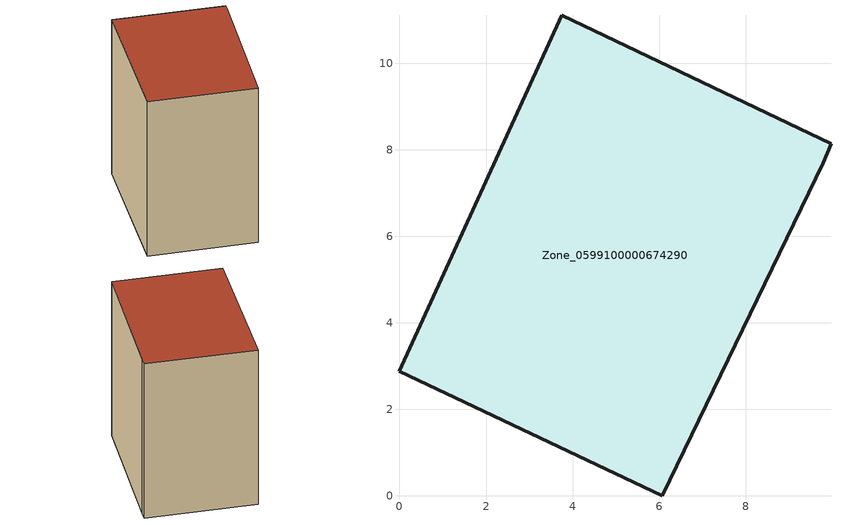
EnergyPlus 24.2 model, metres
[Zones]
Zone_0599100000674290
 floor ground (C_G): 9.79,7.7 6.07,0 0,2.88 3.75,11.11 9.98,8.14 z0
 wall outside (C_F): 6.07,0 9.79,7.7 9.98,8.14 3.75,11.11 0,2.88 6.07,0 z0:10.91
 roof outside (C_R): 3.75,11.11 0,2.88 6.07,0 9.79,7.7 9.98,8.14 z10.91
[BUILDING]
Pand.0599100000674290: North Axis=0; Terrain=City; Loads Convergence Tolerance Value=0.04; Temperature Convergence Tolerance Value=0.4; Solar Distribution=FullExterior; Maximum Number of Warmup Days=25; Minimum Number of Warmup Days=1
[Site:Location]
Rotterdam.The.Hague.AP_ZH_NLD Design_Conditions: Latitude=51.96; Longitude=4.45; Time Zone=1; Elevation=-4.5
[SITE:GROUNDTEMPERATURE:BUILDINGSURFACE]
18, 18, 18, 18, 18, 18, 18, 18, 18, 18, 18, 18
[MATERIAL] Thermal Absorptance=0.9; Solar Absorptance=0.7; Visible Absorptance=0.7
Name | Roughness | Thickness | Conductivity | Density | Specific Heat
G.TI.1946 | MediumSmooth | 0.15 | 1 | 540 | 1210
F.TI.1946 | Rough | 0.3 | 0.857143 | 1920 | 840
R.TI.1946 | MediumRough | 0.2 | 0.1 | 1500 | 1000
[CONSTRUCTION]
C_G: G.TI.1946
C_F: F.TI.1946
C_R: R.TI.1946
[ZONE]
Zone_0599100000674290: Type=1; Multiplier=1; Ceiling Height=Autocalculate; Volume=Autocalculate; Floor Area=autocalculate; Part of Total Floor Area=Yes
[ZONEINFILTRATION:DESIGNFLOWRATE]
Infil_Zone_0599100000674290: Zone or ZoneList or Space or SpaceList=Zone_0599100000674290; Schedule=AlwaysOn; Design Flow Rate Calculation Method=Flow/Area; Flow Rate per Floor Area=0.003; Constant Term Coefficient=1; Temperature Term Coefficient=0; Velocity Term Coefficient=0; Velocity Squared Term Coefficient=0
[HVACTEMPLATE:ZONE:IDEALLOADSAIRSYSTEM]
Zone_0599100000674290: Maximum Heating Supply Air Temperature=50; Minimum Cooling Supply Air Temperature=13; Maximum Heating Supply Air Humidity Ratio=0.0156; Minimum Cooling Supply Air Humidity Ratio=0.0077; Heating Limit=NoLimit; Cooling Limit=NoLimit; Dehumidification Control Type=ConstantSensibleHeatRatio; Cooling Sensible Heat Ratio=0.7; Dehumidification Setpoint=60; Humidification Control Type=None; Humidification Setpoint=30; Outdoor Air Method=None; Outdoor Air Flow Rate per Person=0.00944; Outdoor Air Flow Rate per Zone Floor Area=0; Outdoor Air Flow Rate per Zone=0; Demand Controlled Ventilation Type=None; Outdoor Air Economizer Type=NoEconomizer; Heat Recovery Type=None; Sensible Heat Recovery Effectiveness=0.7; Latent Heat Recovery Effectiveness=0.65
[ZONECONTROL:THERMOSTAT]
ThermostatControl_Zone_0599100000674290: Zone or ZoneList=Zone_0599100000674290; Control Type Schedule=DualSetpointControlType; Control 1=Thermostat_Zone_0599100000674290; Temperature Difference Between Cutout And Setpoint=0
[THERMOSTATSETPOINT:DUALSETPOINT]
Thermostat_Zone_0599100000674290: Heating Setpoint Temperature Schedule=HeatingSetpoint_Zone_0599100000674290; Cooling Setpoint Temperature Schedule=CoolingSetpoint_Zone_0599100000674290
[SCHEDULE:COMPACT]
HeatingSetpoint_Zone_0599100000674290: Through: 12/31, For: AllDays, Until: 24:00, 21
CoolingSetpoint_Zone_0599100000674290: Through: 12/31, For: AllDays, Until: 24:00, 24
DualSetpointControlType: Through: 12/31, For: AllDays, Until: 24:00, 4
AlwaysOn: Through: 12/31, For: AllDays, Until: 24:00, 1
